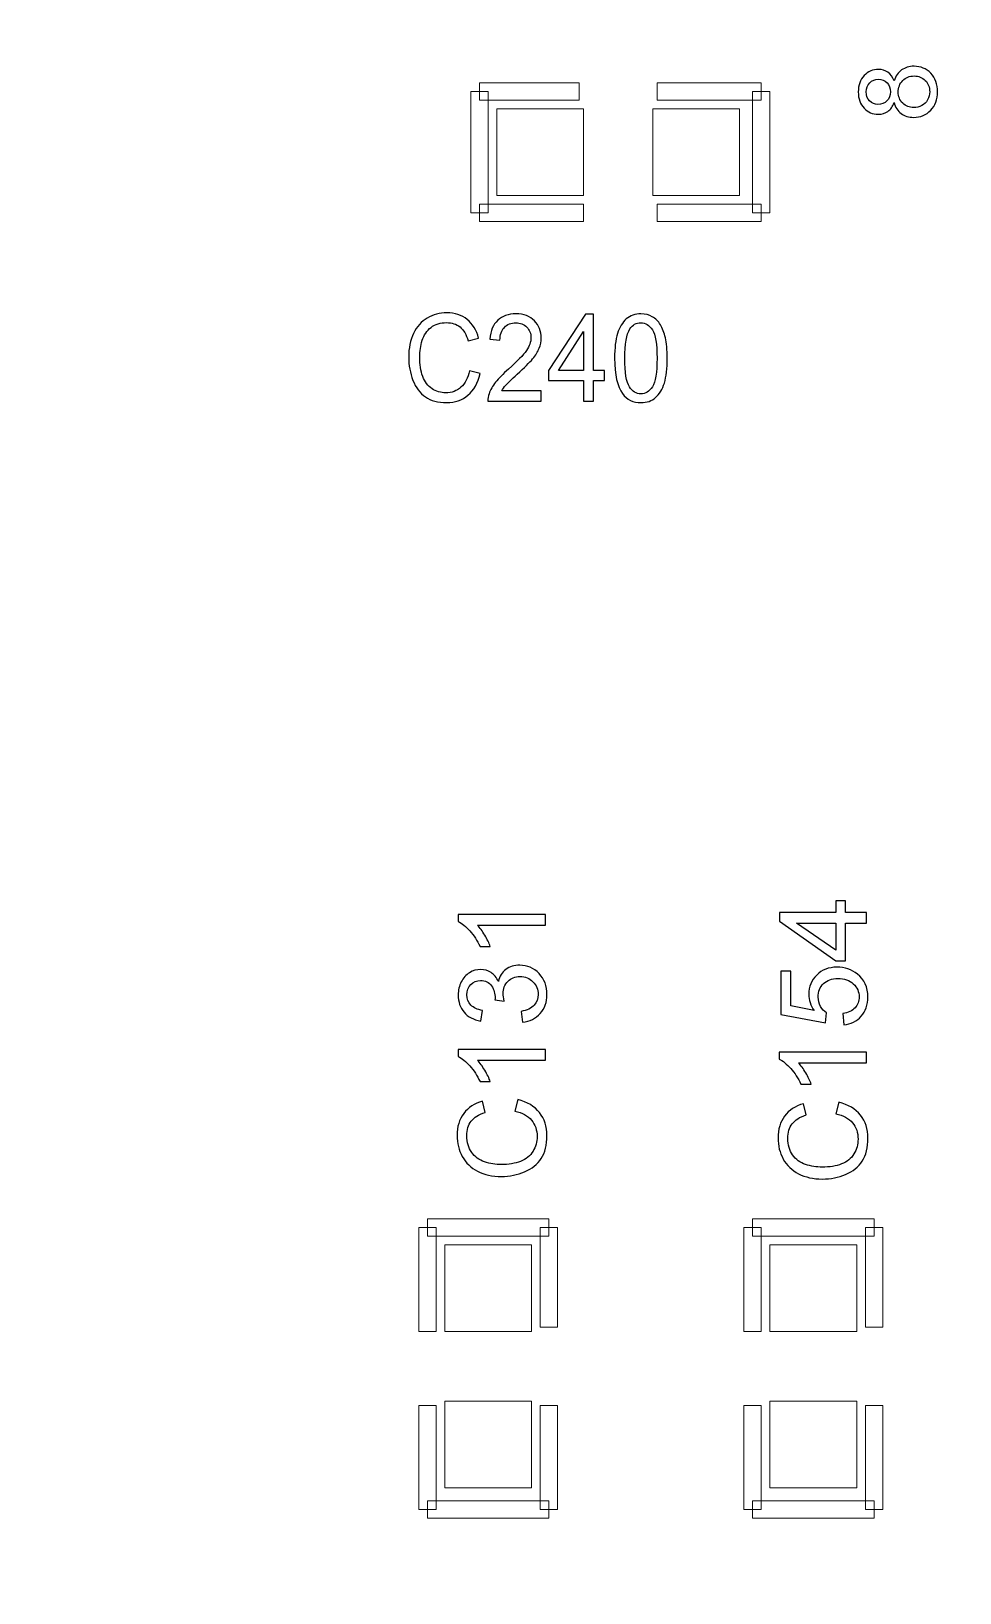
# Model space of a CAD drawing. Header units: millimetres. Extents: x -86 to 67, y -55 to 52.
# Drawn here: x -14.86 to -9.42, y -2.1 to 7.04 of the extents above; entities that cross this region are included whole.
import ezdxf

# ---------------------------------------------------------------- set-up
doc = ezdxf.new("R2010")
doc.units = ezdxf.units.MM
doc.header["$MEASUREMENT"] = 0
for name, color, linetype in [('BG_OUTLINE', 7, 'Continuous'), ('PG_SILKSCREEN_TOP', 7, 'Continuous'), ('PIN_TOP', 7, 'Continuous'), ('RD_SILKSCREEN_TOP', 7, 'Continuous')]:
    doc.layers.add(name, color=color, linetype=linetype)

msp = doc.modelspace()

# ---------------------------------------------------------------- linework, layer by layer
at = {"layer": 'BG_OUTLINE', "color": 3, "lineweight": 9}
msp.add_open_spline([(-60.0926, 34.7331), (-60.0926, 34.7331), (63.7724, 34.7331), (63.7724, 34.7331), (63.7724, 34.7331), (64.585, 34.7336), (65.3646, 34.4113), (65.9396, 33.837), (65.9396, 33.837), (66.5146, 33.2627), (66.8379, 32.4797), (66.8384, 31.667), (66.8384, 31.667), (66.8384, 31.667), (66.8412, -52.28), (66.8412, -52.28), (66.8412, -52.28), (66.8412, -52.28), (66.8384, -52.1933), (66.8384, -52.1933), (66.8384, -52.1933), (66.8389, -53.006), (66.5166, -53.7856), (65.9424, -54.3606), (65.9424, -54.3606), (65.3681, -54.9356), (64.585, -55.2589), (63.7724, -55.2594), (63.7724, -55.2594), (63.7724, -55.2594), (-60.1869, -55.2594), (-60.1869, -55.2594), (-60.1869, -55.2594), (-60.1869, -55.2594), (-60.0853, -55.2518), (-60.0853, -55.2518), (-60.0853, -55.2518), (-60.8979, -55.2523), (-61.6775, -54.9299), (-62.2525, -54.3557), (-62.2525, -54.3557), (-62.8275, -53.7814), (-63.1508, -52.9984), (-63.1513, -52.1857), (-63.1513, -52.1857), (-63.1513, -52.1857), (-63.1587, 31.667), (-63.1587, 31.667), (-63.1587, 31.667), (-63.1592, 32.4797), (-62.8369, 33.2593), (-62.2626, 33.8343), (-62.2626, 33.8343), (-61.6883, 34.4093), (-60.9053, 34.7326), (-60.0926, 34.7331)], degree=3, knots=[0, 0, 0, 0, 0.071429, 0.071429, 0.071429, 0.071429, 0.142857, 0.142857, 0.142857, 0.142857, 0.214286, 0.214286, 0.214286, 0.214286, 0.285714, 0.285714, 0.285714, 0.285714, 0.357143, 0.357143, 0.357143, 0.357143, 0.428571, 0.428571, 0.428571, 0.428571, 0.5, 0.5, 0.5, 0.5, 0.571429, 0.571429, 0.571429, 0.571429, 0.642857, 0.642857, 0.642857, 0.642857, 0.714286, 0.714286, 0.714286, 0.714286, 0.785714, 0.785714, 0.785714, 0.785714, 0.857143, 0.857143, 0.857143, 0.857143, 0.928571, 0.928571, 0.928571, 0.928571, 1, 1, 1, 1], dxfattribs=at)
at = {"layer": 'PG_SILKSCREEN_TOP', "color": 6}
for points, knots in [([(-9.8028, 6.6257), (-9.8113, 6.6025), (-9.8233, 6.5854), (-9.8391, 6.5741), (-9.8391, 6.5741), (-9.8547, 6.563), (-9.8736, 6.5574), (-9.8955, 6.5574), (-9.8955, 6.5574), (-9.9286, 6.5574), (-9.9563, 6.5693), (-9.9789, 6.5931), (-9.9789, 6.5931), (-10.0014, 6.6169), (-10.0128, 6.6484), (-10.0128, 6.6879), (-10.0128, 6.6879), (-10.0128, 6.7276), (-10.0012, 6.7596), (-9.9782, 6.7838), (-9.9782, 6.7838), (-9.9551, 6.8079), (-9.927, 6.82), (-9.8939, 6.82), (-9.8939, 6.82), (-9.8728, 6.82), (-9.8545, 6.8145), (-9.8389, 6.8035), (-9.8389, 6.8035), (-9.8233, 6.7924), (-9.8113, 6.7757), (-9.8028, 6.7531), (-9.8028, 6.7531), (-9.7937, 6.7809), (-9.7791, 6.8022), (-9.7588, 6.8168), (-9.7588, 6.8168), (-9.7385, 6.8313), (-9.7143, 6.8386), (-9.6863, 6.8386), (-9.6863, 6.8386), (-9.6473, 6.8386), (-9.6147, 6.8249), (-9.5883, 6.7975), (-9.5883, 6.7975), (-9.5618, 6.7699), (-9.5486, 6.7337), (-9.5486, 6.6889), (-9.5486, 6.6889), (-9.5486, 6.644), (-9.5618, 6.6079), (-9.5884, 6.5804), (-9.5884, 6.5804), (-9.6149, 6.5529), (-9.6481, 6.5391), (-9.6877, 6.5391), (-9.6877, 6.5391), (-9.7173, 6.5391), (-9.742, 6.5466), (-9.762, 6.5617), (-9.762, 6.5617), (-9.7819, 6.5766), (-9.7956, 6.598), (-9.8028, 6.6257)], [0, 0, 0, 0, 0.0625, 0.0625, 0.0625, 0.0625, 0.125, 0.125, 0.125, 0.125, 0.1875, 0.1875, 0.1875, 0.1875, 0.25, 0.25, 0.25, 0.25, 0.3125, 0.3125, 0.3125, 0.3125, 0.375, 0.375, 0.375, 0.375, 0.4375, 0.4375, 0.4375, 0.4375, 0.5, 0.5, 0.5, 0.5, 0.5625, 0.5625, 0.5625, 0.5625, 0.625, 0.625, 0.625, 0.625, 0.6875, 0.6875, 0.6875, 0.6875, 0.75, 0.75, 0.75, 0.75, 0.8125, 0.8125, 0.8125, 0.8125, 0.875, 0.875, 0.875, 0.875, 0.9375, 0.9375, 0.9375, 0.9375, 1, 1, 1, 1]), ([(-9.6874, 6.5965), (-9.6716, 6.5965), (-9.6561, 6.6003), (-9.6413, 6.6078), (-9.6413, 6.6078), (-9.6264, 6.6153), (-9.6148, 6.6265), (-9.6067, 6.6415), (-9.6067, 6.6415), (-9.5985, 6.6564), (-9.5944, 6.6724), (-9.5944, 6.6895), (-9.5944, 6.6895), (-9.5944, 6.7162), (-9.603, 6.7382), (-9.6202, 6.7555), (-9.6202, 6.7555), (-9.6374, 6.7729), (-9.6592, 6.7816), (-9.6856, 6.7816), (-9.6856, 6.7816), (-9.7125, 6.7816), (-9.7347, 6.7727), (-9.7523, 6.7548), (-9.7523, 6.7548), (-9.7699, 6.7369), (-9.7787, 6.7145), (-9.7787, 6.6876), (-9.7787, 6.6876), (-9.7787, 6.6614), (-9.77, 6.6397), (-9.7526, 6.6224), (-9.7526, 6.6224), (-9.7352, 6.6052), (-9.7135, 6.5965), (-9.6874, 6.5965)], [0, 0, 0, 0, 0.111111, 0.111111, 0.111111, 0.111111, 0.222222, 0.222222, 0.222222, 0.222222, 0.333333, 0.333333, 0.333333, 0.333333, 0.444444, 0.444444, 0.444444, 0.444444, 0.555556, 0.555556, 0.555556, 0.555556, 0.666667, 0.666667, 0.666667, 0.666667, 0.777778, 0.777778, 0.777778, 0.777778, 0.888889, 0.888889, 0.888889, 0.888889, 1, 1, 1, 1]), ([(-9.8974, 6.6145), (-9.8759, 6.6145), (-9.8583, 6.6215), (-9.8447, 6.6352), (-9.8447, 6.6352), (-9.831, 6.6491), (-9.8242, 6.6671), (-9.8242, 6.6892), (-9.8242, 6.6892), (-9.8242, 6.7107), (-9.8309, 6.7283), (-9.8445, 6.7421), (-9.8445, 6.7421), (-9.858, 6.7559), (-9.8746, 6.7626), (-9.8942, 6.7626), (-9.8942, 6.7626), (-9.9148, 6.7626), (-9.9319, 6.7557), (-9.9459, 6.7415), (-9.9459, 6.7415), (-9.9598, 6.7273), (-9.9668, 6.7097), (-9.9668, 6.6886), (-9.9668, 6.6886), (-9.9668, 6.6673), (-9.9599, 6.6496), (-9.9464, 6.6355), (-9.9464, 6.6355), (-9.9327, 6.6215), (-9.9163, 6.6145), (-9.8974, 6.6145)], [0, 0, 0, 0, 0.125, 0.125, 0.125, 0.125, 0.25, 0.25, 0.25, 0.25, 0.375, 0.375, 0.375, 0.375, 0.5, 0.5, 0.5, 0.5, 0.625, 0.625, 0.625, 0.625, 0.75, 0.75, 0.75, 0.75, 0.875, 0.875, 0.875, 0.875, 1, 1, 1, 1])]:
    msp.add_open_spline(points, degree=3, knots=knots, dxfattribs=at)
at = {"layer": 'PG_SILKSCREEN_TOP', "color": 6, "lineweight": 9}
for points in [[(-12.1809, 5.98), (-12.1809, 5.98), (-12.2825, 5.98), (-12.2825, 5.98), (-12.2825, 5.98), (-12.2825, 5.98), (-12.2825, 6.6912), (-12.2825, 6.6912), (-12.2825, 6.6912), (-12.2825, 6.6912), (-12.1809, 6.6912), (-12.1809, 6.6912), (-12.1809, 6.6912), (-12.1809, 6.6912), (-12.1809, 5.98), (-12.1809, 5.98)], [(-12.2317, 6.6404), (-12.2317, 6.6404), (-12.2317, 6.742), (-12.2317, 6.742), (-12.2317, 6.742), (-12.2317, 6.742), (-11.6475, 6.742), (-11.6475, 6.742), (-11.6475, 6.742), (-11.6475, 6.742), (-11.6475, 6.6404), (-11.6475, 6.6404), (-11.6475, 6.6404), (-11.6475, 6.6404), (-12.2317, 6.6404), (-12.2317, 6.6404)], [(-10.5807, 6.742), (-10.5807, 6.742), (-10.5807, 6.6404), (-10.5807, 6.6404), (-10.5807, 6.6404), (-10.5807, 6.6404), (-11.1903, 6.6404), (-11.1903, 6.6404), (-11.1903, 6.6404), (-11.1903, 6.6404), (-11.1903, 6.742), (-11.1903, 6.742), (-11.1903, 6.742), (-11.1903, 6.742), (-10.5807, 6.742), (-10.5807, 6.742)], [(-10.5299, 5.98), (-10.5299, 5.98), (-10.6315, 5.98), (-10.6315, 5.98), (-10.6315, 5.98), (-10.6315, 5.98), (-10.6315, 6.6912), (-10.6315, 6.6912), (-10.6315, 6.6912), (-10.6315, 6.6912), (-10.5299, 6.6912), (-10.5299, 6.6912), (-10.5299, 6.6912), (-10.5299, 6.6912), (-10.5299, 5.98), (-10.5299, 5.98)], [(-11.6221, 6.0308), (-11.6221, 6.0308), (-11.6221, 5.9292), (-11.6221, 5.9292), (-11.6221, 5.9292), (-11.6221, 5.9292), (-12.2317, 5.9292), (-12.2317, 5.9292), (-12.2317, 5.9292), (-12.2317, 5.9292), (-12.2317, 6.0308), (-12.2317, 6.0308), (-12.2317, 6.0308), (-12.2317, 6.0308), (-11.6221, 6.0308), (-11.6221, 6.0308)], [(-10.5807, 6.0308), (-10.5807, 6.0308), (-10.5807, 5.9292), (-10.5807, 5.9292), (-10.5807, 5.9292), (-10.5807, 5.9292), (-11.1903, 5.9292), (-11.1903, 5.9292), (-11.1903, 5.9292), (-11.1903, 5.9292), (-11.1903, 6.0308), (-11.1903, 6.0308), (-11.1903, 6.0308), (-11.1903, 6.0308), (-10.5807, 6.0308), (-10.5807, 6.0308)], [(-12.4857, -0.5732), (-12.4857, -0.5732), (-12.5873, -0.5732), (-12.5873, -0.5732), (-12.5873, -0.5732), (-12.5873, -0.5732), (-12.5873, 0.0364), (-12.5873, 0.0364), (-12.5873, 0.0364), (-12.5873, 0.0364), (-12.4857, 0.0364), (-12.4857, 0.0364), (-12.4857, 0.0364), (-12.4857, 0.0364), (-12.4857, -0.5732), (-12.4857, -0.5732)], [(-12.5365, -0.0144), (-12.5365, -0.0144), (-12.5365, 0.0872), (-12.5365, 0.0872), (-12.5365, 0.0872), (-12.5365, 0.0872), (-11.8253, 0.0872), (-11.8253, 0.0872), (-11.8253, 0.0872), (-11.8253, 0.0872), (-11.8253, -0.0144), (-11.8253, -0.0144), (-11.8253, -0.0144), (-11.8253, -0.0144), (-12.5365, -0.0144), (-12.5365, -0.0144)], [(-11.8761, 0.0364), (-11.8761, 0.0364), (-11.7745, 0.0364), (-11.7745, 0.0364), (-11.7745, 0.0364), (-11.7745, 0.0364), (-11.7745, -0.5478), (-11.7745, -0.5478), (-11.7745, -0.5478), (-11.7745, -0.5478), (-11.8761, -0.5478), (-11.8761, -0.5478), (-11.8761, -0.5478), (-11.8761, -0.5478), (-11.8761, 0.0364), (-11.8761, 0.0364)], [(-10.5807, -0.5732), (-10.5807, -0.5732), (-10.6823, -0.5732), (-10.6823, -0.5732), (-10.6823, -0.5732), (-10.6823, -0.5732), (-10.6823, 0.0364), (-10.6823, 0.0364), (-10.6823, 0.0364), (-10.6823, 0.0364), (-10.5807, 0.0364), (-10.5807, 0.0364), (-10.5807, 0.0364), (-10.5807, 0.0364), (-10.5807, -0.5732), (-10.5807, -0.5732)], [(-10.6315, -0.0144), (-10.6315, -0.0144), (-10.6315, 0.0872), (-10.6315, 0.0872), (-10.6315, 0.0872), (-10.6315, 0.0872), (-9.9203, 0.0872), (-9.9203, 0.0872), (-9.9203, 0.0872), (-9.9203, 0.0872), (-9.9203, -0.0144), (-9.9203, -0.0144), (-9.9203, -0.0144), (-9.9203, -0.0144), (-10.6315, -0.0144), (-10.6315, -0.0144)], [(-9.9711, 0.0364), (-9.9711, 0.0364), (-9.8695, 0.0364), (-9.8695, 0.0364), (-9.8695, 0.0364), (-9.8695, 0.0364), (-9.8695, -0.5478), (-9.8695, -0.5478), (-9.8695, -0.5478), (-9.8695, -0.5478), (-9.9711, -0.5478), (-9.9711, -0.5478), (-9.9711, -0.5478), (-9.9711, -0.5478), (-9.9711, 0.0364), (-9.9711, 0.0364)], [(-12.4857, -1.6146), (-12.4857, -1.6146), (-12.5873, -1.6146), (-12.5873, -1.6146), (-12.5873, -1.6146), (-12.5873, -1.6146), (-12.5873, -1.005), (-12.5873, -1.005), (-12.5873, -1.005), (-12.5873, -1.005), (-12.4857, -1.005), (-12.4857, -1.005), (-12.4857, -1.005), (-12.4857, -1.005), (-12.4857, -1.6146), (-12.4857, -1.6146)], [(-11.7745, -1.6146), (-11.7745, -1.6146), (-11.8761, -1.6146), (-11.8761, -1.6146), (-11.8761, -1.6146), (-11.8761, -1.6146), (-11.8761, -1.005), (-11.8761, -1.005), (-11.8761, -1.005), (-11.8761, -1.005), (-11.7745, -1.005), (-11.7745, -1.005), (-11.7745, -1.005), (-11.7745, -1.005), (-11.7745, -1.6146), (-11.7745, -1.6146)], [(-10.5807, -1.6146), (-10.5807, -1.6146), (-10.6823, -1.6146), (-10.6823, -1.6146), (-10.6823, -1.6146), (-10.6823, -1.6146), (-10.6823, -1.005), (-10.6823, -1.005), (-10.6823, -1.005), (-10.6823, -1.005), (-10.5807, -1.005), (-10.5807, -1.005), (-10.5807, -1.005), (-10.5807, -1.005), (-10.5807, -1.6146), (-10.5807, -1.6146)], [(-9.8695, -1.6146), (-9.8695, -1.6146), (-9.9711, -1.6146), (-9.9711, -1.6146), (-9.9711, -1.6146), (-9.9711, -1.6146), (-9.9711, -1.005), (-9.9711, -1.005), (-9.9711, -1.005), (-9.9711, -1.005), (-9.8695, -1.005), (-9.8695, -1.005), (-9.8695, -1.005), (-9.8695, -1.005), (-9.8695, -1.6146), (-9.8695, -1.6146)], [(-12.5365, -1.6654), (-12.5365, -1.6654), (-12.5365, -1.5638), (-12.5365, -1.5638), (-12.5365, -1.5638), (-12.5365, -1.5638), (-11.8253, -1.5638), (-11.8253, -1.5638), (-11.8253, -1.5638), (-11.8253, -1.5638), (-11.8253, -1.6654), (-11.8253, -1.6654), (-11.8253, -1.6654), (-11.8253, -1.6654), (-12.5365, -1.6654), (-12.5365, -1.6654)], [(-10.6315, -1.6654), (-10.6315, -1.6654), (-10.6315, -1.5638), (-10.6315, -1.5638), (-10.6315, -1.5638), (-10.6315, -1.5638), (-9.9203, -1.5638), (-9.9203, -1.5638), (-9.9203, -1.5638), (-9.9203, -1.5638), (-9.9203, -1.6654), (-9.9203, -1.6654), (-9.9203, -1.6654), (-9.9203, -1.6654), (-10.6315, -1.6654), (-10.6315, -1.6654)]]:
    msp.add_open_spline(points, degree=3, knots=[0, 0, 0, 0, 0.25, 0.25, 0.25, 0.25, 0.5, 0.5, 0.5, 0.5, 0.75, 0.75, 0.75, 0.75, 1, 1, 1, 1], dxfattribs=at)
at = {"layer": 'PIN_TOP', "lineweight": 9}
for points in [[(-11.6221, 6.5896), (-11.6221, 6.5896), (-11.6221, 6.0816), (-11.6221, 6.0816), (-11.6221, 6.0816), (-11.6221, 6.0816), (-12.1301, 6.0816), (-12.1301, 6.0816), (-12.1301, 6.0816), (-12.1301, 6.0816), (-12.1301, 6.5896), (-12.1301, 6.5896), (-12.1301, 6.5896), (-12.1301, 6.5896), (-11.6221, 6.5896), (-11.6221, 6.5896)], [(-10.7077, 6.5896), (-10.7077, 6.5896), (-10.7077, 6.0816), (-10.7077, 6.0816), (-10.7077, 6.0816), (-10.7077, 6.0816), (-11.2157, 6.0816), (-11.2157, 6.0816), (-11.2157, 6.0816), (-11.2157, 6.0816), (-11.2157, 6.5896), (-11.2157, 6.5896), (-11.2157, 6.5896), (-11.2157, 6.5896), (-10.7077, 6.5896), (-10.7077, 6.5896)], [(-11.9269, -0.5732), (-11.9269, -0.5732), (-12.4349, -0.5732), (-12.4349, -0.5732), (-12.4349, -0.5732), (-12.4349, -0.5732), (-12.4349, -0.0652), (-12.4349, -0.0652), (-12.4349, -0.0652), (-12.4349, -0.0652), (-11.9269, -0.0652), (-11.9269, -0.0652), (-11.9269, -0.0652), (-11.9269, -0.0652), (-11.9269, -0.5732), (-11.9269, -0.5732)], [(-10.0219, -0.5732), (-10.0219, -0.5732), (-10.5299, -0.5732), (-10.5299, -0.5732), (-10.5299, -0.5732), (-10.5299, -0.5732), (-10.5299, -0.0652), (-10.5299, -0.0652), (-10.5299, -0.0652), (-10.5299, -0.0652), (-10.0219, -0.0652), (-10.0219, -0.0652), (-10.0219, -0.0652), (-10.0219, -0.0652), (-10.0219, -0.5732), (-10.0219, -0.5732)], [(-11.9269, -1.4876), (-11.9269, -1.4876), (-12.4349, -1.4876), (-12.4349, -1.4876), (-12.4349, -1.4876), (-12.4349, -1.4876), (-12.4349, -0.9796), (-12.4349, -0.9796), (-12.4349, -0.9796), (-12.4349, -0.9796), (-11.9269, -0.9796), (-11.9269, -0.9796), (-11.9269, -0.9796), (-11.9269, -0.9796), (-11.9269, -1.4876), (-11.9269, -1.4876)], [(-10.0219, -1.4876), (-10.0219, -1.4876), (-10.5299, -1.4876), (-10.5299, -1.4876), (-10.5299, -1.4876), (-10.5299, -1.4876), (-10.5299, -0.9796), (-10.5299, -0.9796), (-10.5299, -0.9796), (-10.5299, -0.9796), (-10.0219, -0.9796), (-10.0219, -0.9796), (-10.0219, -0.9796), (-10.0219, -0.9796), (-10.0219, -1.4876), (-10.0219, -1.4876)]]:
    msp.add_open_spline(points, degree=3, knots=[0, 0, 0, 0, 0.25, 0.25, 0.25, 0.25, 0.5, 0.5, 0.5, 0.5, 0.75, 0.75, 0.75, 0.75, 1, 1, 1, 1], dxfattribs=at)
at = {"layer": 'RD_SILKSCREEN_TOP', "color": 8}
for points, knots in [([(-12.2905, 5.0554), (-12.2905, 5.0554), (-12.2279, 5.0383), (-12.2279, 5.0383), (-12.2279, 5.0383), (-12.241, 4.9831), (-12.2647, 4.9409), (-12.2986, 4.9117), (-12.2986, 4.9117), (-12.3327, 4.8827), (-12.3744, 4.8682), (-12.4237, 4.8682), (-12.4237, 4.8682), (-12.4746, 4.8682), (-12.516, 4.8794), (-12.548, 4.9017), (-12.548, 4.9017), (-12.5799, 4.9241), (-12.6042, 4.9564), (-12.6209, 4.9988), (-12.6209, 4.9988), (-12.6375, 5.0412), (-12.6458, 5.0867), (-12.6458, 5.1353), (-12.6458, 5.1353), (-12.6458, 5.1883), (-12.6365, 5.2345), (-12.6176, 5.274), (-12.6176, 5.274), (-12.5988, 5.3135), (-12.572, 5.3434), (-12.5373, 5.364), (-12.5373, 5.364), (-12.5026, 5.3845), (-12.4644, 5.3947), (-12.4227, 5.3947), (-12.4227, 5.3947), (-12.3753, 5.3947), (-12.3356, 5.3817), (-12.3034, 5.3558), (-12.3034, 5.3558), (-12.2712, 5.3298), (-12.2487, 5.2934), (-12.2361, 5.2464), (-12.2361, 5.2464), (-12.2361, 5.2464), (-12.2975, 5.2307), (-12.2975, 5.2307), (-12.2975, 5.2307), (-12.3086, 5.2678), (-12.3244, 5.2947), (-12.3453, 5.3117), (-12.3453, 5.3117), (-12.3661, 5.3286), (-12.3923, 5.337), (-12.424, 5.337), (-12.424, 5.337), (-12.4603, 5.337), (-12.4906, 5.3277), (-12.515, 5.309), (-12.515, 5.309), (-12.5395, 5.2901), (-12.5566, 5.265), (-12.5664, 5.2333), (-12.5664, 5.2333), (-12.5764, 5.2018), (-12.5813, 5.1692), (-12.5813, 5.1357), (-12.5813, 5.1357), (-12.5813, 5.0923), (-12.5754, 5.0546), (-12.5638, 5.0222), (-12.5638, 5.0222), (-12.552, 4.99), (-12.5338, 4.9658), (-12.5091, 4.9498), (-12.5091, 4.9498), (-12.4844, 4.9338), (-12.4576, 4.9259), (-12.4287, 4.9259), (-12.4287, 4.9259), (-12.3937, 4.9259), (-12.3641, 4.9368), (-12.3398, 4.9585), (-12.3398, 4.9585), (-12.3154, 4.9803), (-12.2991, 5.0126), (-12.2905, 5.0554)], [0, 0, 0, 0, 0.045455, 0.045455, 0.045455, 0.045455, 0.090909, 0.090909, 0.090909, 0.090909, 0.136364, 0.136364, 0.136364, 0.136364, 0.181818, 0.181818, 0.181818, 0.181818, 0.227273, 0.227273, 0.227273, 0.227273, 0.272727, 0.272727, 0.272727, 0.272727, 0.318182, 0.318182, 0.318182, 0.318182, 0.363636, 0.363636, 0.363636, 0.363636, 0.409091, 0.409091, 0.409091, 0.409091, 0.454545, 0.454545, 0.454545, 0.454545, 0.5, 0.5, 0.5, 0.5, 0.545455, 0.545455, 0.545455, 0.545455, 0.590909, 0.590909, 0.590909, 0.590909, 0.636364, 0.636364, 0.636364, 0.636364, 0.681818, 0.681818, 0.681818, 0.681818, 0.727273, 0.727273, 0.727273, 0.727273, 0.772727, 0.772727, 0.772727, 0.772727, 0.818182, 0.818182, 0.818182, 0.818182, 0.863636, 0.863636, 0.863636, 0.863636, 0.909091, 0.909091, 0.909091, 0.909091, 0.954545, 0.954545, 0.954545, 0.954545, 1, 1, 1, 1]), ([(-11.8693, 4.937), (-11.8693, 4.937), (-11.8693, 4.8769), (-11.8693, 4.8769), (-11.8693, 4.8769), (-11.8693, 4.8769), (-12.1817, 4.8769), (-12.1817, 4.8769), (-12.1817, 4.8769), (-12.1822, 4.892), (-12.18, 4.9064), (-12.1751, 4.9203), (-12.1751, 4.9203), (-12.1672, 4.9433), (-12.1544, 4.9658), (-12.1369, 4.9881), (-12.1369, 4.9881), (-12.1193, 5.0102), (-12.0939, 5.036), (-12.0609, 5.0651), (-12.0609, 5.0651), (-12.0095, 5.1105), (-11.9748, 5.1464), (-11.9567, 5.173), (-11.9567, 5.173), (-11.9386, 5.1994), (-11.9296, 5.2246), (-11.9296, 5.2481), (-11.9296, 5.2481), (-11.9296, 5.2729), (-11.9379, 5.2938), (-11.9542, 5.3109), (-11.9542, 5.3109), (-11.9708, 5.3278), (-11.9922, 5.3363), (-12.0187, 5.3363), (-12.0187, 5.3363), (-12.0466, 5.3363), (-12.0689, 5.3273), (-12.0856, 5.3092), (-12.0856, 5.3092), (-12.1025, 5.2912), (-12.111, 5.2662), (-12.1112, 5.2343), (-12.1112, 5.2343), (-12.1112, 5.2343), (-12.1709, 5.2408), (-12.1709, 5.2408), (-12.1709, 5.2408), (-12.1668, 5.2888), (-12.1514, 5.3253), (-12.1247, 5.3504), (-12.1247, 5.3504), (-12.0981, 5.3756), (-12.0622, 5.3881), (-12.0173, 5.3881), (-12.0173, 5.3881), (-11.972, 5.3881), (-11.9361, 5.3745), (-11.9097, 5.3475), (-11.9097, 5.3475), (-11.8831, 5.3203), (-11.8699, 5.2868), (-11.8699, 5.2467), (-11.8699, 5.2467), (-11.8699, 5.2263), (-11.8738, 5.2063), (-11.8816, 5.1866), (-11.8816, 5.1866), (-11.8893, 5.167), (-11.9022, 5.1462), (-11.9202, 5.1245), (-11.9202, 5.1245), (-11.9381, 5.1027), (-11.9679, 5.0728), (-12.0096, 5.0349), (-12.0096, 5.0349), (-12.0444, 5.0034), (-12.0668, 4.982), (-12.0766, 4.9708), (-12.0766, 4.9708), (-12.0866, 4.9596), (-12.0947, 4.9484), (-12.1012, 4.937), (-12.1012, 4.937), (-12.1012, 4.937), (-11.8693, 4.937), (-11.8693, 4.937)], [0, 0, 0, 0, 0.045455, 0.045455, 0.045455, 0.045455, 0.090909, 0.090909, 0.090909, 0.090909, 0.136364, 0.136364, 0.136364, 0.136364, 0.181818, 0.181818, 0.181818, 0.181818, 0.227273, 0.227273, 0.227273, 0.227273, 0.272727, 0.272727, 0.272727, 0.272727, 0.318182, 0.318182, 0.318182, 0.318182, 0.363636, 0.363636, 0.363636, 0.363636, 0.409091, 0.409091, 0.409091, 0.409091, 0.454545, 0.454545, 0.454545, 0.454545, 0.5, 0.5, 0.5, 0.5, 0.545455, 0.545455, 0.545455, 0.545455, 0.590909, 0.590909, 0.590909, 0.590909, 0.636364, 0.636364, 0.636364, 0.636364, 0.681818, 0.681818, 0.681818, 0.681818, 0.727273, 0.727273, 0.727273, 0.727273, 0.772727, 0.772727, 0.772727, 0.772727, 0.818182, 0.818182, 0.818182, 0.818182, 0.863636, 0.863636, 0.863636, 0.863636, 0.909091, 0.909091, 0.909091, 0.909091, 0.954545, 0.954545, 0.954545, 0.954545, 1, 1, 1, 1]), ([(-11.6211, 4.8769), (-11.6211, 4.8769), (-11.6211, 4.9988), (-11.6211, 4.9988), (-11.6211, 4.9988), (-11.6211, 4.9988), (-11.8261, 4.9988), (-11.8261, 4.9988), (-11.8261, 4.9988), (-11.8261, 4.9988), (-11.8261, 5.0561), (-11.8261, 5.0561), (-11.8261, 5.0561), (-11.8261, 5.0561), (-11.6104, 5.386), (-11.6104, 5.386), (-11.6104, 5.386), (-11.6104, 5.386), (-11.563, 5.386), (-11.563, 5.386), (-11.563, 5.386), (-11.563, 5.386), (-11.563, 5.0561), (-11.563, 5.0561), (-11.563, 5.0561), (-11.563, 5.0561), (-11.4991, 5.0561), (-11.4991, 5.0561), (-11.4991, 5.0561), (-11.4991, 5.0561), (-11.4991, 4.9988), (-11.4991, 4.9988), (-11.4991, 4.9988), (-11.4991, 4.9988), (-11.563, 4.9988), (-11.563, 4.9988), (-11.563, 4.9988), (-11.563, 4.9988), (-11.563, 4.8769), (-11.563, 4.8769), (-11.563, 4.8769), (-11.563, 4.8769), (-11.6211, 4.8769), (-11.6211, 4.8769)], [0, 0, 0, 0, 0.090909, 0.090909, 0.090909, 0.090909, 0.181818, 0.181818, 0.181818, 0.181818, 0.272727, 0.272727, 0.272727, 0.272727, 0.363636, 0.363636, 0.363636, 0.363636, 0.454545, 0.454545, 0.454545, 0.454545, 0.545455, 0.545455, 0.545455, 0.545455, 0.636364, 0.636364, 0.636364, 0.636364, 0.727273, 0.727273, 0.727273, 0.727273, 0.818182, 0.818182, 0.818182, 0.818182, 0.909091, 0.909091, 0.909091, 0.909091, 1, 1, 1, 1]), ([(-11.4399, 5.128), (-11.4399, 5.1882), (-11.4342, 5.2366), (-11.4226, 5.2733), (-11.4226, 5.2733), (-11.4111, 5.31), (-11.394, 5.3384), (-11.3713, 5.3583), (-11.3713, 5.3583), (-11.3486, 5.3782), (-11.3201, 5.3881), (-11.2858, 5.3881), (-11.2858, 5.3881), (-11.2604, 5.3881), (-11.2381, 5.3826), (-11.219, 5.3715), (-11.219, 5.3715), (-11.1999, 5.3606), (-11.1841, 5.3448), (-11.1716, 5.324), (-11.1716, 5.324), (-11.1591, 5.3033), (-11.1494, 5.278), (-11.1423, 5.2483), (-11.1423, 5.2483), (-11.1352, 5.2185), (-11.1316, 5.1784), (-11.1316, 5.128), (-11.1316, 5.128), (-11.1316, 5.0682), (-11.1373, 5.0201), (-11.1486, 4.9833), (-11.1486, 4.9833), (-11.1601, 4.9466), (-11.1771, 4.9183), (-11.1999, 4.8982), (-11.1999, 4.8982), (-11.2225, 4.8782), (-11.2511, 4.8682), (-11.2858, 4.8682), (-11.2858, 4.8682), (-11.3314, 4.8682), (-11.3671, 4.8858), (-11.3931, 4.921), (-11.3931, 4.921), (-11.4243, 4.9633), (-11.4399, 5.0324), (-11.4399, 5.128)], [0, 0, 0, 0, 0.083333, 0.083333, 0.083333, 0.083333, 0.166667, 0.166667, 0.166667, 0.166667, 0.25, 0.25, 0.25, 0.25, 0.333333, 0.333333, 0.333333, 0.333333, 0.416667, 0.416667, 0.416667, 0.416667, 0.5, 0.5, 0.5, 0.5, 0.583333, 0.583333, 0.583333, 0.583333, 0.666667, 0.666667, 0.666667, 0.666667, 0.75, 0.75, 0.75, 0.75, 0.833333, 0.833333, 0.833333, 0.833333, 0.916667, 0.916667, 0.916667, 0.916667, 1, 1, 1, 1]), ([(-11.3802, 5.128), (-11.3802, 5.0444), (-11.3711, 4.9888), (-11.3529, 4.9611), (-11.3529, 4.9611), (-11.3348, 4.9334), (-11.3124, 4.9196), (-11.2858, 4.9196), (-11.2858, 4.9196), (-11.259, 4.9196), (-11.2367, 4.9336), (-11.2185, 4.9613), (-11.2185, 4.9613), (-11.2004, 4.989), (-11.1912, 5.0446), (-11.1912, 5.128), (-11.1912, 5.128), (-11.1912, 5.2118), (-11.2004, 5.2675), (-11.2185, 5.295), (-11.2185, 5.295), (-11.2367, 5.3226), (-11.2593, 5.3363), (-11.2863, 5.3363), (-11.2863, 5.3363), (-11.3131, 5.3363), (-11.3343, 5.3241), (-11.3503, 5.2998), (-11.3503, 5.2998), (-11.3703, 5.2689), (-11.3802, 5.2115), (-11.3802, 5.128)], [0, 0, 0, 0, 0.125, 0.125, 0.125, 0.125, 0.25, 0.25, 0.25, 0.25, 0.375, 0.375, 0.375, 0.375, 0.5, 0.5, 0.5, 0.5, 0.625, 0.625, 0.625, 0.625, 0.75, 0.75, 0.75, 0.75, 0.875, 0.875, 0.875, 0.875, 1, 1, 1, 1]), ([(-11.6211, 5.0561), (-11.6211, 5.0561), (-11.6211, 5.2856), (-11.6211, 5.2856), (-11.6211, 5.2856), (-11.6211, 5.2856), (-11.769, 5.0561), (-11.769, 5.0561), (-11.769, 5.0561), (-11.769, 5.0561), (-11.6211, 5.0561), (-11.6211, 5.0561)], [0, 0, 0, 0, 0.333333, 0.333333, 0.333333, 0.333333, 0.666667, 0.666667, 0.666667, 0.666667, 1, 1, 1, 1]), ([(-9.965, 1.8198), (-9.965, 1.8198), (-10.0869, 1.8198), (-10.0869, 1.8198), (-10.0869, 1.8198), (-10.0869, 1.8198), (-10.0869, 1.599), (-10.0869, 1.599), (-10.0869, 1.599), (-10.0869, 1.599), (-10.1442, 1.599), (-10.1442, 1.599), (-10.1442, 1.599), (-10.1442, 1.599), (-10.4741, 1.8313), (-10.4741, 1.8313), (-10.4741, 1.8313), (-10.4741, 1.8313), (-10.4741, 1.8824), (-10.4741, 1.8824), (-10.4741, 1.8824), (-10.4741, 1.8824), (-10.1442, 1.8824), (-10.1442, 1.8824), (-10.1442, 1.8824), (-10.1442, 1.8824), (-10.1442, 1.9512), (-10.1442, 1.9512), (-10.1442, 1.9512), (-10.1442, 1.9512), (-10.0869, 1.9512), (-10.0869, 1.9512), (-10.0869, 1.9512), (-10.0869, 1.9512), (-10.0869, 1.8824), (-10.0869, 1.8824), (-10.0869, 1.8824), (-10.0869, 1.8824), (-9.965, 1.8824), (-9.965, 1.8824), (-9.965, 1.8824), (-9.965, 1.8824), (-9.965, 1.8198), (-9.965, 1.8198)], [0, 0, 0, 0, 0.090909, 0.090909, 0.090909, 0.090909, 0.181818, 0.181818, 0.181818, 0.181818, 0.272727, 0.272727, 0.272727, 0.272727, 0.363636, 0.363636, 0.363636, 0.363636, 0.454545, 0.454545, 0.454545, 0.454545, 0.545455, 0.545455, 0.545455, 0.545455, 0.636364, 0.636364, 0.636364, 0.636364, 0.727273, 0.727273, 0.727273, 0.727273, 0.818182, 0.818182, 0.818182, 0.818182, 0.909091, 0.909091, 0.909091, 0.909091, 1, 1, 1, 1]), ([(-11.8448, 1.8701), (-11.8448, 1.8701), (-11.8448, 1.8077), (-11.8448, 1.8077), (-11.8448, 1.8077), (-11.8448, 1.8077), (-12.2431, 1.8077), (-12.2431, 1.8077), (-12.2431, 1.8077), (-12.2287, 1.7926), (-12.2144, 1.7729), (-12.2, 1.7485), (-12.2, 1.7485), (-12.1857, 1.724), (-12.1749, 1.702), (-12.1678, 1.6826), (-12.1678, 1.6826), (-12.1678, 1.6826), (-12.2281, 1.6826), (-12.2281, 1.6826), (-12.2281, 1.6826), (-12.2446, 1.7176), (-12.2645, 1.7482), (-12.2879, 1.7743), (-12.2879, 1.7743), (-12.3113, 1.8004), (-12.334, 1.819), (-12.356, 1.8299), (-12.356, 1.8299), (-12.356, 1.8299), (-12.356, 1.8701), (-12.356, 1.8701), (-12.356, 1.8701), (-12.356, 1.8701), (-11.8448, 1.8701), (-11.8448, 1.8701)], [0, 0, 0, 0, 0.111111, 0.111111, 0.111111, 0.111111, 0.222222, 0.222222, 0.222222, 0.222222, 0.333333, 0.333333, 0.333333, 0.333333, 0.444444, 0.444444, 0.444444, 0.444444, 0.555556, 0.555556, 0.555556, 0.555556, 0.666667, 0.666667, 0.666667, 0.666667, 0.777778, 0.777778, 0.777778, 0.777778, 0.888889, 0.888889, 0.888889, 0.888889, 1, 1, 1, 1]), ([(-10.1442, 1.8198), (-10.1442, 1.8198), (-10.3737, 1.8198), (-10.3737, 1.8198), (-10.3737, 1.8198), (-10.3737, 1.8198), (-10.1442, 1.6605), (-10.1442, 1.6605), (-10.1442, 1.6605), (-10.1442, 1.6605), (-10.1442, 1.8198), (-10.1442, 1.8198)], [0, 0, 0, 0, 0.333333, 0.333333, 0.333333, 0.333333, 0.666667, 0.666667, 0.666667, 0.666667, 1, 1, 1, 1]), ([(-11.9792, 1.2396), (-11.9792, 1.2396), (-11.9875, 1.302), (-11.9875, 1.302), (-11.9875, 1.302), (-11.9521, 1.3093), (-11.9266, 1.3215), (-11.9109, 1.3387), (-11.9109, 1.3387), (-11.8953, 1.356), (-11.8875, 1.377), (-11.8875, 1.4017), (-11.8875, 1.4017), (-11.8875, 1.4311), (-11.8977, 1.456), (-11.9181, 1.4763), (-11.9181, 1.4763), (-11.9384, 1.4964), (-11.9637, 1.5066), (-11.9938, 1.5066), (-11.9938, 1.5066), (-12.0225, 1.5066), (-12.0462, 1.4973), (-12.0648, 1.4785), (-12.0648, 1.4785), (-12.0834, 1.4597), (-12.0928, 1.4359), (-12.0928, 1.4069), (-12.0928, 1.4069), (-12.0928, 1.3951), (-12.0904, 1.3804), (-12.0858, 1.3628), (-12.0858, 1.3628), (-12.0858, 1.3628), (-12.1407, 1.3698), (-12.1407, 1.3698), (-12.1407, 1.3698), (-12.1402, 1.374), (-12.1399, 1.3773), (-12.1399, 1.3799), (-12.1399, 1.3799), (-12.1399, 1.4065), (-12.1469, 1.4304), (-12.1608, 1.4517), (-12.1608, 1.4517), (-12.1747, 1.4731), (-12.1961, 1.4837), (-12.2251, 1.4837), (-12.2251, 1.4837), (-12.2479, 1.4837), (-12.267, 1.4759), (-12.282, 1.4604), (-12.282, 1.4604), (-12.297, 1.4449), (-12.3046, 1.4248), (-12.3046, 1.4003), (-12.3046, 1.4003), (-12.3046, 1.376), (-12.2969, 1.3557), (-12.2817, 1.3396), (-12.2817, 1.3396), (-12.2664, 1.3234), (-12.2434, 1.3129), (-12.2128, 1.3083), (-12.2128, 1.3083), (-12.2128, 1.3083), (-12.224, 1.2459), (-12.224, 1.2459), (-12.224, 1.2459), (-12.2659, 1.2534), (-12.2984, 1.2709), (-12.3214, 1.2979), (-12.3214, 1.2979), (-12.3444, 1.325), (-12.356, 1.3587), (-12.356, 1.399), (-12.356, 1.399), (-12.356, 1.4267), (-12.35, 1.4523), (-12.3381, 1.4757), (-12.3381, 1.4757), (-12.3262, 1.499), (-12.3099, 1.5169), (-12.2893, 1.5294), (-12.2893, 1.5294), (-12.2687, 1.5417), (-12.2469, 1.548), (-12.2236, 1.548), (-12.2236, 1.548), (-12.2017, 1.548), (-12.1817, 1.5421), (-12.1635, 1.5302), (-12.1635, 1.5302), (-12.1455, 1.5184), (-12.1312, 1.5009), (-12.1205, 1.4778), (-12.1205, 1.4778), (-12.1136, 1.5079), (-12.0992, 1.5313), (-12.0772, 1.548), (-12.0772, 1.548), (-12.0554, 1.5646), (-12.0281, 1.5729), (-11.9952, 1.5729), (-11.9952, 1.5729), (-11.9508, 1.5729), (-11.9131, 1.5568), (-11.8821, 1.5243), (-11.8821, 1.5243), (-11.8512, 1.4919), (-11.8358, 1.4509), (-11.8358, 1.4014), (-11.8358, 1.4014), (-11.8358, 1.3567), (-11.8491, 1.3196), (-11.8757, 1.2901), (-11.8757, 1.2901), (-11.9023, 1.2606), (-11.9368, 1.2437), (-11.9792, 1.2396)], [0, 0, 0, 0, 0.033333, 0.033333, 0.033333, 0.033333, 0.066667, 0.066667, 0.066667, 0.066667, 0.1, 0.1, 0.1, 0.1, 0.133333, 0.133333, 0.133333, 0.133333, 0.166667, 0.166667, 0.166667, 0.166667, 0.2, 0.2, 0.2, 0.2, 0.233333, 0.233333, 0.233333, 0.233333, 0.266667, 0.266667, 0.266667, 0.266667, 0.3, 0.3, 0.3, 0.3, 0.333333, 0.333333, 0.333333, 0.333333, 0.366667, 0.366667, 0.366667, 0.366667, 0.4, 0.4, 0.4, 0.4, 0.433333, 0.433333, 0.433333, 0.433333, 0.466667, 0.466667, 0.466667, 0.466667, 0.5, 0.5, 0.5, 0.5, 0.533333, 0.533333, 0.533333, 0.533333, 0.566667, 0.566667, 0.566667, 0.566667, 0.6, 0.6, 0.6, 0.6, 0.633333, 0.633333, 0.633333, 0.633333, 0.666667, 0.666667, 0.666667, 0.666667, 0.7, 0.7, 0.7, 0.7, 0.733333, 0.733333, 0.733333, 0.733333, 0.766667, 0.766667, 0.766667, 0.766667, 0.8, 0.8, 0.8, 0.8, 0.833333, 0.833333, 0.833333, 0.833333, 0.866667, 0.866667, 0.866667, 0.866667, 0.9, 0.9, 0.9, 0.9, 0.933333, 0.933333, 0.933333, 0.933333, 0.966667, 0.966667, 0.966667, 0.966667, 1, 1, 1, 1]), ([(-10.0983, 1.224), (-10.0983, 1.224), (-10.1039, 1.2897), (-10.1039, 1.2897), (-10.1039, 1.2897), (-10.0719, 1.2945), (-10.048, 1.3058), (-10.0319, 1.3235), (-10.0319, 1.3235), (-10.0157, 1.3412), (-10.0077, 1.3626), (-10.0077, 1.3876), (-10.0077, 1.3876), (-10.0077, 1.4177), (-10.0191, 1.4432), (-10.0417, 1.4639), (-10.0417, 1.4639), (-10.0644, 1.4848), (-10.0946, 1.4952), (-10.132, 1.4952), (-10.132, 1.4952), (-10.1677, 1.4952), (-10.1958, 1.4853), (-10.2164, 1.4652), (-10.2164, 1.4652), (-10.237, 1.4452), (-10.2473, 1.419), (-10.2473, 1.3865), (-10.2473, 1.3865), (-10.2473, 1.3664), (-10.2427, 1.3482), (-10.2336, 1.332), (-10.2336, 1.332), (-10.2245, 1.3158), (-10.2126, 1.3031), (-10.198, 1.2938), (-10.198, 1.2938), (-10.198, 1.2938), (-10.2056, 1.2352), (-10.2056, 1.2352), (-10.2056, 1.2352), (-10.2056, 1.2352), (-10.4671, 1.2845), (-10.4671, 1.2845), (-10.4671, 1.2845), (-10.4671, 1.2845), (-10.4671, 1.5377), (-10.4671, 1.5377), (-10.4671, 1.5377), (-10.4671, 1.5377), (-10.4074, 1.5377), (-10.4074, 1.5377), (-10.4074, 1.5377), (-10.4074, 1.5377), (-10.4074, 1.3345), (-10.4074, 1.3345), (-10.4074, 1.3345), (-10.4074, 1.3345), (-10.2706, 1.307), (-10.2706, 1.307), (-10.2706, 1.307), (-10.2919, 1.3376), (-10.3026, 1.3697), (-10.3026, 1.4032), (-10.3026, 1.4032), (-10.3026, 1.4477), (-10.2872, 1.4851), (-10.2564, 1.5157), (-10.2564, 1.5157), (-10.2255, 1.5463), (-10.1859, 1.5616), (-10.1376, 1.5616), (-10.1376, 1.5616), (-10.0915, 1.5616), (-10.0516, 1.5481), (-10.0181, 1.5213), (-10.0181, 1.5213), (-9.977, 1.4886), (-9.9563, 1.444), (-9.9563, 1.3876), (-9.9563, 1.3876), (-9.9563, 1.3412), (-9.9693, 1.3034), (-9.9952, 1.2742), (-9.9952, 1.2742), (-10.0212, 1.2449), (-10.0556, 1.2282), (-10.0983, 1.224)], [0, 0, 0, 0, 0.045455, 0.045455, 0.045455, 0.045455, 0.090909, 0.090909, 0.090909, 0.090909, 0.136364, 0.136364, 0.136364, 0.136364, 0.181818, 0.181818, 0.181818, 0.181818, 0.227273, 0.227273, 0.227273, 0.227273, 0.272727, 0.272727, 0.272727, 0.272727, 0.318182, 0.318182, 0.318182, 0.318182, 0.363636, 0.363636, 0.363636, 0.363636, 0.409091, 0.409091, 0.409091, 0.409091, 0.454545, 0.454545, 0.454545, 0.454545, 0.5, 0.5, 0.5, 0.5, 0.545455, 0.545455, 0.545455, 0.545455, 0.590909, 0.590909, 0.590909, 0.590909, 0.636364, 0.636364, 0.636364, 0.636364, 0.681818, 0.681818, 0.681818, 0.681818, 0.727273, 0.727273, 0.727273, 0.727273, 0.772727, 0.772727, 0.772727, 0.772727, 0.818182, 0.818182, 0.818182, 0.818182, 0.863636, 0.863636, 0.863636, 0.863636, 0.909091, 0.909091, 0.909091, 0.909091, 0.954545, 0.954545, 0.954545, 0.954545, 1, 1, 1, 1]), ([(-11.8448, 1.0791), (-11.8448, 1.0791), (-11.8448, 1.0167), (-11.8448, 1.0167), (-11.8448, 1.0167), (-11.8448, 1.0167), (-12.2431, 1.0167), (-12.2431, 1.0167), (-12.2431, 1.0167), (-12.2287, 1.0016), (-12.2144, 0.9819), (-12.2, 0.9575), (-12.2, 0.9575), (-12.1857, 0.933), (-12.1749, 0.911), (-12.1678, 0.8916), (-12.1678, 0.8916), (-12.1678, 0.8916), (-12.2281, 0.8916), (-12.2281, 0.8916), (-12.2281, 0.8916), (-12.2446, 0.9266), (-12.2645, 0.9572), (-12.2879, 0.9833), (-12.2879, 0.9833), (-12.3113, 1.0094), (-12.334, 1.028), (-12.356, 1.0389), (-12.356, 1.0389), (-12.356, 1.0389), (-12.356, 1.0791), (-12.356, 1.0791), (-12.356, 1.0791), (-12.356, 1.0791), (-11.8448, 1.0791), (-11.8448, 1.0791)], [0, 0, 0, 0, 0.111111, 0.111111, 0.111111, 0.111111, 0.222222, 0.222222, 0.222222, 0.222222, 0.333333, 0.333333, 0.333333, 0.333333, 0.444444, 0.444444, 0.444444, 0.444444, 0.555556, 0.555556, 0.555556, 0.555556, 0.666667, 0.666667, 0.666667, 0.666667, 0.777778, 0.777778, 0.777778, 0.777778, 0.888889, 0.888889, 0.888889, 0.888889, 1, 1, 1, 1]), ([(-9.965, 1.0639), (-9.965, 1.0639), (-9.965, 1.0015), (-9.965, 1.0015), (-9.965, 1.0015), (-9.965, 1.0015), (-10.3633, 1.0015), (-10.3633, 1.0015), (-10.3633, 1.0015), (-10.3489, 0.9864), (-10.3346, 0.9667), (-10.3202, 0.9423), (-10.3202, 0.9423), (-10.3059, 0.9178), (-10.2951, 0.8958), (-10.288, 0.8764), (-10.288, 0.8764), (-10.288, 0.8764), (-10.3483, 0.8764), (-10.3483, 0.8764), (-10.3483, 0.8764), (-10.3648, 0.9114), (-10.3847, 0.942), (-10.4081, 0.9681), (-10.4081, 0.9681), (-10.4315, 0.9942), (-10.4542, 1.0128), (-10.4762, 1.0237), (-10.4762, 1.0237), (-10.4762, 1.0237), (-10.4762, 1.0639), (-10.4762, 1.0639), (-10.4762, 1.0639), (-10.4762, 1.0639), (-9.965, 1.0639), (-9.965, 1.0639)], [0, 0, 0, 0, 0.111111, 0.111111, 0.111111, 0.111111, 0.222222, 0.222222, 0.222222, 0.222222, 0.333333, 0.333333, 0.333333, 0.333333, 0.444444, 0.444444, 0.444444, 0.444444, 0.555556, 0.555556, 0.555556, 0.555556, 0.666667, 0.666667, 0.666667, 0.666667, 0.777778, 0.777778, 0.777778, 0.777778, 0.888889, 0.888889, 0.888889, 0.888889, 1, 1, 1, 1]), ([(-12.0233, 0.7187), (-12.0233, 0.7187), (-12.0062, 0.7861), (-12.0062, 0.7861), (-12.0062, 0.7861), (-11.951, 0.772), (-11.9088, 0.7465), (-11.8796, 0.7099), (-11.8796, 0.7099), (-11.8506, 0.6732), (-11.8361, 0.6283), (-11.8361, 0.5752), (-11.8361, 0.5752), (-11.8361, 0.5204), (-11.8473, 0.4758), (-11.8696, 0.4414), (-11.8696, 0.4414), (-11.892, 0.407), (-11.9243, 0.3808), (-11.9667, 0.3629), (-11.9667, 0.3629), (-12.0091, 0.345), (-12.0546, 0.336), (-12.1032, 0.336), (-12.1032, 0.336), (-12.1562, 0.336), (-12.2024, 0.3461), (-12.2419, 0.3664), (-12.2419, 0.3664), (-12.2814, 0.3867), (-12.3113, 0.4155), (-12.3319, 0.4529), (-12.3319, 0.4529), (-12.3524, 0.4903), (-12.3626, 0.5314), (-12.3626, 0.5763), (-12.3626, 0.5763), (-12.3626, 0.6273), (-12.3496, 0.6701), (-12.3237, 0.7048), (-12.3237, 0.7048), (-12.2977, 0.7395), (-12.2613, 0.7637), (-12.2143, 0.7773), (-12.2143, 0.7773), (-12.2143, 0.7773), (-12.1986, 0.7111), (-12.1986, 0.7111), (-12.1986, 0.7111), (-12.2357, 0.6992), (-12.2626, 0.6822), (-12.2796, 0.6596), (-12.2796, 0.6596), (-12.2965, 0.6372), (-12.3049, 0.609), (-12.3049, 0.5749), (-12.3049, 0.5749), (-12.3049, 0.5358), (-12.2956, 0.5032), (-12.2769, 0.4769), (-12.2769, 0.4769), (-12.258, 0.4505), (-12.2329, 0.4321), (-12.2012, 0.4215), (-12.2012, 0.4215), (-12.1697, 0.4108), (-12.1371, 0.4055), (-12.1036, 0.4055), (-12.1036, 0.4055), (-12.0602, 0.4055), (-12.0225, 0.4118), (-11.9901, 0.4243), (-11.9901, 0.4243), (-11.9579, 0.437), (-11.9337, 0.4566), (-11.9177, 0.4833), (-11.9177, 0.4833), (-11.9017, 0.5099), (-11.8938, 0.5387), (-11.8938, 0.5698), (-11.8938, 0.5698), (-11.8938, 0.6075), (-11.9047, 0.6394), (-11.9264, 0.6656), (-11.9264, 0.6656), (-11.9482, 0.6918), (-11.9805, 0.7094), (-12.0233, 0.7187)], [0, 0, 0, 0, 0.045455, 0.045455, 0.045455, 0.045455, 0.090909, 0.090909, 0.090909, 0.090909, 0.136364, 0.136364, 0.136364, 0.136364, 0.181818, 0.181818, 0.181818, 0.181818, 0.227273, 0.227273, 0.227273, 0.227273, 0.272727, 0.272727, 0.272727, 0.272727, 0.318182, 0.318182, 0.318182, 0.318182, 0.363636, 0.363636, 0.363636, 0.363636, 0.409091, 0.409091, 0.409091, 0.409091, 0.454545, 0.454545, 0.454545, 0.454545, 0.5, 0.5, 0.5, 0.5, 0.545455, 0.545455, 0.545455, 0.545455, 0.590909, 0.590909, 0.590909, 0.590909, 0.636364, 0.636364, 0.636364, 0.636364, 0.681818, 0.681818, 0.681818, 0.681818, 0.727273, 0.727273, 0.727273, 0.727273, 0.772727, 0.772727, 0.772727, 0.772727, 0.818182, 0.818182, 0.818182, 0.818182, 0.863636, 0.863636, 0.863636, 0.863636, 0.909091, 0.909091, 0.909091, 0.909091, 0.954545, 0.954545, 0.954545, 0.954545, 1, 1, 1, 1]), ([(-10.1435, 0.7035), (-10.1435, 0.7035), (-10.1264, 0.7709), (-10.1264, 0.7709), (-10.1264, 0.7709), (-10.0712, 0.7568), (-10.029, 0.7313), (-9.9998, 0.6947), (-9.9998, 0.6947), (-9.9708, 0.658), (-9.9563, 0.6131), (-9.9563, 0.56), (-9.9563, 0.56), (-9.9563, 0.5052), (-9.9675, 0.4606), (-9.9898, 0.4262), (-9.9898, 0.4262), (-10.0122, 0.3918), (-10.0445, 0.3656), (-10.0869, 0.3477), (-10.0869, 0.3477), (-10.1293, 0.3298), (-10.1748, 0.3208), (-10.2234, 0.3208), (-10.2234, 0.3208), (-10.2764, 0.3208), (-10.3226, 0.3309), (-10.3621, 0.3512), (-10.3621, 0.3512), (-10.4016, 0.3715), (-10.4315, 0.4003), (-10.4521, 0.4377), (-10.4521, 0.4377), (-10.4726, 0.4751), (-10.4828, 0.5162), (-10.4828, 0.5611), (-10.4828, 0.5611), (-10.4828, 0.6121), (-10.4698, 0.6549), (-10.4439, 0.6896), (-10.4439, 0.6896), (-10.4179, 0.7243), (-10.3815, 0.7485), (-10.3345, 0.7621), (-10.3345, 0.7621), (-10.3345, 0.7621), (-10.3188, 0.6959), (-10.3188, 0.6959), (-10.3188, 0.6959), (-10.3559, 0.684), (-10.3828, 0.667), (-10.3998, 0.6444), (-10.3998, 0.6444), (-10.4167, 0.622), (-10.4251, 0.5938), (-10.4251, 0.5597), (-10.4251, 0.5597), (-10.4251, 0.5206), (-10.4158, 0.488), (-10.3971, 0.4617), (-10.3971, 0.4617), (-10.3782, 0.4353), (-10.3531, 0.4169), (-10.3214, 0.4063), (-10.3214, 0.4063), (-10.2899, 0.3956), (-10.2573, 0.3903), (-10.2238, 0.3903), (-10.2238, 0.3903), (-10.1804, 0.3903), (-10.1427, 0.3966), (-10.1103, 0.4091), (-10.1103, 0.4091), (-10.0781, 0.4218), (-10.0539, 0.4414), (-10.0379, 0.4681), (-10.0379, 0.4681), (-10.0219, 0.4947), (-10.014, 0.5235), (-10.014, 0.5546), (-10.014, 0.5546), (-10.014, 0.5923), (-10.0249, 0.6242), (-10.0466, 0.6504), (-10.0466, 0.6504), (-10.0684, 0.6766), (-10.1007, 0.6942), (-10.1435, 0.7035)], [0, 0, 0, 0, 0.045455, 0.045455, 0.045455, 0.045455, 0.090909, 0.090909, 0.090909, 0.090909, 0.136364, 0.136364, 0.136364, 0.136364, 0.181818, 0.181818, 0.181818, 0.181818, 0.227273, 0.227273, 0.227273, 0.227273, 0.272727, 0.272727, 0.272727, 0.272727, 0.318182, 0.318182, 0.318182, 0.318182, 0.363636, 0.363636, 0.363636, 0.363636, 0.409091, 0.409091, 0.409091, 0.409091, 0.454545, 0.454545, 0.454545, 0.454545, 0.5, 0.5, 0.5, 0.5, 0.545455, 0.545455, 0.545455, 0.545455, 0.590909, 0.590909, 0.590909, 0.590909, 0.636364, 0.636364, 0.636364, 0.636364, 0.681818, 0.681818, 0.681818, 0.681818, 0.727273, 0.727273, 0.727273, 0.727273, 0.772727, 0.772727, 0.772727, 0.772727, 0.818182, 0.818182, 0.818182, 0.818182, 0.863636, 0.863636, 0.863636, 0.863636, 0.909091, 0.909091, 0.909091, 0.909091, 0.954545, 0.954545, 0.954545, 0.954545, 1, 1, 1, 1])]:
    msp.add_open_spline(points, degree=3, knots=knots, dxfattribs=at)

doc.saveas('drawing.dxf')
